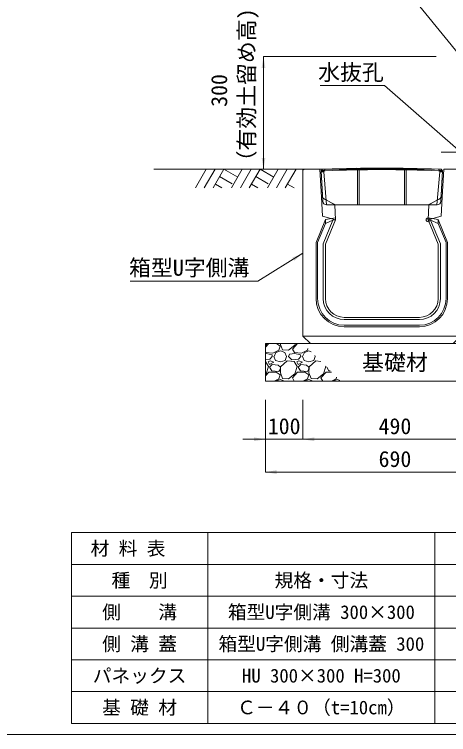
# Model space of a CAD drawing. Units: millimetres at full size. Extents: x 173025 to 194922, y 53822 to 64534.
# Drawn here: x 181151 to 182307, y 61441 to 63361 of the extents above; entities that cross this region are included whole.
import ezdxf
from ezdxf.enums import TextEntityAlignment as Align

# ---------------------------------------------------------------- set-up
doc = ezdxf.new("R2010")
doc.units = ezdxf.units.MM
doc.header["$LTSCALE"] = 20
doc.header["$PDMODE"] = 32
doc.header["$PDSIZE"] = 10
doc.linetypes.add('DASHED', pattern=[7.5, 6, -1.5])
doc.linetypes.add('USER1', pattern=[28.575, 19.05, -3.175, 3.175, -3.175])
for name, color, linetype, lineweight in [('0_2', 7, 'Continuous', 20), ('Defpoints_3', 8, 'Continuous', 0), ('図枠', 5, 'Continuous', 13), ('基礎材', 7, 'Continuous', 15), ('寸法・材料表', 7, 'Continuous', 13), ('寸法線', 7, 'Continuous', 13), ('引出線', 4, 'Continuous', 13), ('箱型U字側溝', 2, 'Continuous', 9), ('ﾊｯﾁﾝｸﾞ', 7, 'Continuous', 5)]:
    doc.layers.add(name, color=color, linetype=linetype, lineweight=lineweight)
doc.styles.add('ＭＳ ゴシック', font='')
doc.styles.get('ＭＳ ゴシック').set_extended_font_data('MS Gothic')

# ---------------------------------------------------------------- blocks, each defined once
blk = doc.blocks.new('filled_arrow')
at = {"color": 0, "linetype": 'Continuous', "lineweight": -2}
blk.add_solid([(7.5, 1.25), (0, 0), (7.5, -1.25)], dxfattribs=at)

msp = doc.modelspace()

# ---------------------------------------------------------------- linework, layer by layer
at = {"layer": '0_2'}
msp.add_line((181921.93, 62948.31), (181521.93, 62948.31), dxfattribs=at)
at = {"layer": 'Defpoints_3'}
for p, q in [((181302.47, 61979.95), (183241.38, 61979.95)), ((181302.47, 61979.95), (181302.47, 61894.77)), ((181665.47, 61979.95), (181665.47, 61894.77)), ((182270.47, 61979.95), (182270.47, 61894.77))]:
    msp.add_line(p, q, dxfattribs=at)
at = {"layer": '図枠'}
msp.add_line((179921.93, 61441.27), (194921.93, 61441.27), dxfattribs=at)
at = {"layer": '基礎材'}
for p, q in [((181818.93, 62483.31), (182508.93, 62483.31)), ((181818.93, 62483.31), (181818.93, 62383.31)), ((181818.93, 62383.31), (182508.93, 62383.31))]:
    msp.add_line(p, q, dxfattribs=at)
at = {"layer": '寸法・材料表'}
for p, q in [((181302.47, 61894.77), (183241.38, 61894.77)), ((181302.47, 61894.77), (181302.47, 61471.27)), ((181665.47, 61894.77), (181665.47, 61471.27)), ((182270.47, 61894.77), (182270.47, 61471.27)), ((181302.47, 61810.07), (183241.38, 61810.07)), ((181302.47, 61725.37), (183241.38, 61725.37)), ((181302.47, 61640.67), (183241.38, 61640.67)), ((181302.47, 61555.97), (183241.38, 61555.97)), ((181302.47, 61471.27), (183241.38, 61471.27))]:
    msp.add_line(p, q, dxfattribs=at)
at = {"layer": '寸法線'}
for p, q in [((181813.93, 62948.31), (181813.93, 63248.31)), ((182273.93, 63248.31), (181813.93, 63248.31)), ((182268.93, 62948.31), (181813.93, 62948.31)), ((181818.93, 62333.31), (181818.93, 62228.37)), ((181818.93, 62333.31), (181818.93, 62140.87)), ((181918.93, 62333.31), (181918.93, 62228.37)), ((181918.93, 62333.31), (181918.93, 62228.37)), ((181758.93, 62228.37), (181978.93, 62228.37)), ((181918.93, 62228.37), (182408.93, 62228.37)), ((182508.93, 62140.87), (181818.93, 62140.87))]:
    msp.add_line(p, q, dxfattribs=at)
at = {"layer": '寸法線', "linetype": 'USER1', "lineweight": 9}
msp.add_line((182287.07, 62993.31), (182450.78, 62993.31), dxfattribs=at)
at = {"layer": '引出線'}
for points in [[(182341.43, 63245.81), (182134.88, 63498.81), (181735.03, 63498.81)], [(182338.93, 62993.31), (182136.47, 63171.75), (181964.72, 63171.75)], [(181918.93, 62724.31), (181798.72, 62650.03), (181458.72, 62650.03)]]:
    msp.add_lwpolyline(points, dxfattribs=at)
at = {"layer": '箱型U字側溝'}
for p, q in [((181967.13, 62944.16), (181977.99, 62944.16)), ((182279.84, 62944.16), (182290.7, 62944.16)), ((181979.05, 62813.77), (181979.17, 62803.65)), ((181998.93, 62812.11), (182005.93, 62813.31)), ((182258.92, 62812.11), (182251.93, 62813.31)), ((182278.81, 62813.77), (182278.68, 62803.65)), ((182228.93, 62553.31), (182028.93, 62553.31)), ((182028.93, 62547.31), (182228.93, 62547.31)), ((182228.93, 62532.31), (182028.93, 62532.31)), ((182028.93, 62528.31), (182228.93, 62528.31)), ((181918.93, 62503.31), (182338.93, 62503.31))]:
    msp.add_line(p, q, dxfattribs=at)
at = {"layer": '箱型U字側溝', "lineweight": 13}
for p, q in [((181975.86, 62868.46), (181975.86, 62869.32)), ((182228.93, 62553.31), (182028.93, 62553.31))]:
    msp.add_line(p, q, dxfattribs=at)
at = {"layer": '箱型U字側溝', "lineweight": 18}
msp.add_line((181981.46, 62853.16), (182276.37, 62853.16), dxfattribs=at)
at = {"layer": '箱型U字側溝', "lineweight": 13}
for points in [[(182003.93, 62853.31), (181967.93, 62873.31), (181963.93, 62948.31), (181921.93, 62948.31), (181918.93, 62945.31), (181918.93, 62503.31), (181938.93, 62483.31), (182318.93, 62483.31), (182338.93, 62503.31), (182338.93, 62945.31), (182335.93, 62948.31), (182293.93, 62948.31), (182289.93, 62873.31), (182253.93, 62853.31), (182251.93, 62813.31), (182278.93, 62748.31), (182278.93, 62603.31)], [(181978.93, 62603.31), (181978.93, 62748.31), (182005.93, 62813.31), (182003.93, 62853.31)]]:
    msp.add_lwpolyline(points, dxfattribs=at)
at = {"layer": '箱型U字側溝', "lineweight": 18}
for points in [[(181970.7, 62877.12), (181967.13, 62944.16), (181970.92, 62948.16)], [(181977.92, 62948.16), (181970.92, 62948.16), (181967.13, 62944.16), (181971.48, 62862.63)], [(182286.35, 62862.63), (182290.7, 62944.16), (182286.92, 62948.16), (182279.92, 62948.16)], [(182286.92, 62948.16), (182290.7, 62944.16), (182287.13, 62877.12)], [(182281.79, 62868.8), (182252.01, 62853.16), (182005.82, 62853.16), (181976.04, 62868.8)]]:
    msp.add_lwpolyline(points, dxfattribs=at)
at = {"layer": '箱型U字側溝', "color": 5}
for points in [[(181970.92, 62945.26), (181976.29, 62945.16), (181974.13, 62941.16), (181967.28, 62941.28)], [(182286.92, 62945.26), (182281.54, 62945.16), (182283.7, 62941.16), (182290.55, 62941.28)]]:
    msp.add_lwpolyline(points, close=True, dxfattribs=at)
at = {"layer": '箱型U字側溝', "color": 5, "linetype": 'DASHED'}
for points in [[(181981.98, 62853.16), (181974.13, 62941.16), (181977.92, 62948.16)], [(182275.85, 62853.16), (182283.7, 62941.16), (182279.92, 62948.16)]]:
    msp.add_lwpolyline(points, dxfattribs=at)
at = {"layer": '箱型U字側溝'}
for points in [[(182061.86, 62950.57), (182063.92, 62946.61), (182063.92, 62853.16)], [(182068.92, 62853.16), (182068.92, 62946.69), (182066.86, 62950.66)], [(182188.92, 62853.16), (182188.92, 62946.69), (182190.97, 62950.66)], [(182193.92, 62853.16), (182193.92, 62946.61), (182195.97, 62950.57)], [(181978.93, 62603.31), (181978.93, 62748.31), (182005.93, 62813.31), (182005.68, 62818.34), (181979.05, 62813.77), (181953.93, 62753.29), (181953.93, 62603.31)], [(181957.93, 62603.31), (181957.93, 62752.5), (181979.23, 62803.77), (181998.93, 62812.11), (181972.93, 62749.5), (181972.93, 62603.31)], [(182303.93, 62603.31), (182303.93, 62753.29), (182278.81, 62813.77), (182252.18, 62818.34), (182251.93, 62813.31), (182278.93, 62748.31), (182278.93, 62603.31)], [(182258.92, 62812.11), (182278.68, 62803.65), (182299.93, 62752.5), (182299.93, 62603.31)], [(182284.93, 62603.31), (182284.93, 62749.5), (182258.92, 62812.11)]]:
    msp.add_lwpolyline(points, dxfattribs=at)
at = {"layer": '箱型U字側溝', "linetype": 'DASHED', "lineweight": 13}
for points in [[(182005.93, 62813.31), (181970.59, 62823.31), (181967.93, 62873.31)], [(182251.93, 62813.31), (182287.26, 62823.31), (182289.93, 62873.31)]]:
    msp.add_lwpolyline(points, dxfattribs=at)
at = {"layer": '箱型U字側溝', "lineweight": 18}
for centre, radius, start, end in [((182128.92, 59149.5), 3801.67, 87.72365, 92.27635), ((181980.69, 62877.66), 10, 183.05288, 242.29297), ((182277.14, 62877.66), 10, 297.70703, 356.94712), ((181981.46, 62863.16), 10, 183.05288, 270), ((182276.37, 62863.16), 10, 270, 356.94712)]:
    msp.add_arc(centre, radius, start, end, dxfattribs=at)
at = {"layer": '箱型U字側溝'}
for centre, radius, start, end in [((182128.92, 59149.5), 3797.67, 87.72245, 92.27755), ((182028.93, 62603.31), 75, 180, 270), ((182028.93, 62603.31), 71, 180, 270), ((182028.93, 62603.31), 56, 180, 270), ((182028.93, 62603.31), 50, 180, 270), ((182228.93, 62603.31), 71, 270, 0), ((182228.93, 62603.31), 56, 270, 0), ((182228.93, 62603.31), 75, 270, 0), ((182228.93, 62603.31), 50, 270, 0)]:
    msp.add_arc(centre, radius, start, end, dxfattribs=at)
at = {"layer": '箱型U字側溝', "lineweight": 13}
for centre, start, end in [((182028.93, 62603.31), 180, 270), ((182228.93, 62603.31), 270, 0)]:
    msp.add_arc(centre, 50, start, end, dxfattribs=at)
at = {"layer": '箱型U字側溝'}
msp.add_point((182251.93, 62813.31), dxfattribs=at)
at = {"layer": 'ﾊｯﾁﾝｸﾞ', "lineweight": 9}
for p, q in [((181661.37, 62948.31), (181632.72, 62898.69)), ((181684.99, 62948.31), (181656.34, 62898.69)), ((181708.61, 62948.31), (181679.96, 62898.69)), ((181708.61, 62948.31), (181745.18, 62927.2)), ((181757.37, 62948.31), (181728.72, 62898.69)), ((181780.99, 62948.31), (181752.34, 62898.69)), ((181804.61, 62948.31), (181775.96, 62898.69)), ((181804.61, 62948.31), (181841.18, 62927.2)), ((181853.37, 62948.31), (181824.72, 62898.69)), ((181876.99, 62948.31), (181848.34, 62898.69)), ((181900.61, 62948.31), (181871.96, 62898.69)), ((181697.19, 62928.52), (181730.6, 62909.23)), ((181793.19, 62928.52), (181826.6, 62909.23)), ((181685.77, 62908.74), (181703.18, 62898.69)), ((181781.77, 62908.74), (181799.18, 62898.69)), ((181877.77, 62908.74), (181895.18, 62898.69))]:
    msp.add_line(p, q, dxfattribs=at)
at = {"layer": 'ﾊｯﾁﾝｸﾞ'}
for p, q in [((181819.1, 62473.47), (181828.05, 62483.41)), ((181821.41, 62479.08), (181822.79, 62483.41)), ((181848.43, 62483.41), (181857.98, 62476.79)), ((181858.84, 62483.41), (181858.74, 62481.36)), ((181890.75, 62468.41), (181904.25, 62483.41)), ((181897.61, 62479.08), (181898.99, 62483.41)), ((181819.1, 62477.3), (181821.41, 62479.08)), ((181854.93, 62466.12), (181838.93, 62457.74)), ((181846.55, 62460.03), (181858.74, 62463.84)), ((181857.98, 62476.79), (181854.93, 62466.12)), ((181858.74, 62481.36), (181864.84, 62466.88)), ((181858.74, 62463.84), (181870.94, 62459.26)), ((181864.84, 62466.88), (181880.84, 62466.12)), ((181880.84, 62466.12), (181897.61, 62479.08)), ((181896.08, 62459.26), (181890.75, 62468.41)), ((181931.13, 62466.12), (181915.13, 62457.74)), ((181922.75, 62460.03), (181934.94, 62463.84)), ((181932.3, 62470.21), (181931.13, 62466.12)), ((181934.94, 62463.84), (181940.91, 62461.6)), ((181819.88, 62459.26), (181819.1, 62460.6)), ((181821.41, 62456.98), (181819.1, 62456.74)), ((181838.93, 62457.74), (181819.88, 62459.26)), ((181836.65, 62453.17), (181821.41, 62456.98)), ((181837.41, 62449.36), (181830.55, 62441.74)), ((181837.41, 62449.36), (181836.65, 62453.17)), ((181841.22, 62449.36), (181845.79, 62438.69)), ((181841.98, 62449.36), (181846.55, 62460.03)), ((181870.94, 62459.26), (181875.51, 62449.36)), ((181871.7, 62438.69), (181875.51, 62449.36)), ((181880.84, 62449.36), (181883.13, 62455.45)), ((181889.22, 62440.21), (181880.84, 62449.36)), ((181897.61, 62456.98), (181883.13, 62455.45)), ((181915.13, 62457.74), (181896.08, 62459.26)), ((181912.85, 62453.17), (181897.61, 62456.98)), ((181913.61, 62449.36), (181906.75, 62441.74)), ((181913.61, 62449.36), (181912.85, 62453.17)), ((181917.42, 62449.36), (181921.99, 62438.69)), ((181918.18, 62449.36), (181922.75, 62460.03)), ((181947.9, 62438.69), (181951.71, 62449.36)), ((181950.47, 62452.04), (181951.71, 62449.36)), ((181830.55, 62441.74), (181819.1, 62440.74)), ((181819.12, 62435.64), (181819.1, 62435.64)), ((181827.5, 62421.93), (181819.12, 62435.64)), ((181832.07, 62437.17), (181826.74, 62434.88)), ((181826.74, 62434.88), (181829.79, 62427.26)), ((181829.79, 62427.26), (181841.22, 62434.12)), ((181837.41, 62428.02), (181829.79, 62420.4)), ((181841.22, 62434.12), (181832.07, 62437.17)), ((181852.65, 62425.74), (181837.41, 62428.02)), ((181845.79, 62438.69), (181858.74, 62434.88)), ((181858.74, 62420.4), (181852.65, 62425.74)), ((181858.74, 62434.88), (181871.7, 62438.69)), ((181877.03, 62437.17), (181859.51, 62421.16)), ((181895.32, 62435.64), (181877.03, 62437.17)), ((181906.75, 62441.74), (181889.22, 62440.21)), ((181903.7, 62421.93), (181895.32, 62435.64)), ((181908.27, 62437.17), (181902.94, 62434.88)), ((181902.94, 62434.88), (181905.99, 62427.26)), ((181905.99, 62427.26), (181917.42, 62434.12)), ((181913.61, 62428.02), (181905.99, 62420.4)), ((181917.42, 62434.12), (181908.27, 62437.17)), ((181928.85, 62425.74), (181913.61, 62428.02)), ((181921.99, 62438.69), (181934.94, 62434.88)), ((181934.94, 62420.4), (181928.85, 62425.74)), ((181934.94, 62434.88), (181947.9, 62438.69)), ((181953.23, 62437.17), (181935.71, 62421.16)), ((181966.45, 62436.07), (181953.23, 62437.17)), ((181819.1, 62397.27), (181828.26, 62407.45)), ((181821.41, 62402.88), (181827.5, 62421.93)), ((181828.26, 62407.45), (181848.08, 62407.45)), ((181829.79, 62420.4), (181835.88, 62411.26)), ((181835.88, 62411.26), (181854.93, 62408.97)), ((181848.08, 62407.45), (181857.98, 62400.59)), ((181854.93, 62408.97), (181858.74, 62415.83)), ((181859.51, 62421.16), (181858.74, 62405.16)), ((181858.74, 62415.83), (181858.74, 62420.4)), ((181858.74, 62405.16), (181864.84, 62390.68)), ((181890.75, 62392.21), (181904.46, 62407.45)), ((181897.61, 62402.88), (181903.7, 62421.93)), ((181904.46, 62407.45), (181924.28, 62407.45)), ((181905.99, 62420.4), (181912.08, 62411.26)), ((181912.08, 62411.26), (181931.13, 62408.97)), ((181924.28, 62407.45), (181934.18, 62400.59)), ((181931.13, 62408.97), (181934.94, 62415.83)), ((181935.71, 62421.16), (181934.94, 62405.16)), ((181934.94, 62415.83), (181934.94, 62420.4)), ((181934.94, 62405.16), (181941.04, 62390.68)), ((181966.95, 62392.21), (181980.66, 62407.45)), ((181973.81, 62402.88), (181979.9, 62421.93)), ((181979.9, 62421.93), (181978.83, 62423.68)), ((181980.66, 62407.45), (181995.06, 62407.45)), ((181982.35, 62420.16), (181988.28, 62411.26)), ((181988.28, 62411.26), (181991.66, 62410.85)), ((181819.1, 62401.1), (181821.41, 62402.88)), ((181854.93, 62389.92), (181842.5, 62383.41)), ((181846.55, 62383.83), (181858.74, 62387.64)), ((181857.98, 62400.59), (181854.93, 62389.92)), ((181858.74, 62387.64), (181870.02, 62383.41)), ((181864.84, 62390.68), (181880.84, 62389.92)), ((181880.84, 62389.92), (181897.61, 62402.88)), ((181895.88, 62383.41), (181890.75, 62392.21)), ((181931.13, 62389.92), (181918.7, 62383.41)), ((181922.75, 62383.83), (181934.94, 62387.64)), ((181934.18, 62400.59), (181931.13, 62389.92)), ((181934.94, 62387.64), (181946.22, 62383.41)), ((181941.04, 62390.68), (181957.04, 62389.92)), ((181957.04, 62389.92), (181973.81, 62402.88)), ((181972.08, 62383.41), (181966.95, 62392.21)), ((182007.33, 62389.92), (181994.9, 62383.41)), ((181998.95, 62383.83), (182011.14, 62387.64)), ((182008.5, 62394.01), (182007.33, 62389.92)), ((182011.14, 62387.64), (182017.11, 62385.4)), ((181819.68, 62383.41), (181819.1, 62384.4)), ((181846.37, 62383.41), (181846.55, 62383.83)), ((181922.57, 62383.41), (181922.75, 62383.83)), ((181998.77, 62383.41), (181998.95, 62383.83))]:
    msp.add_line(p, q, dxfattribs=at)

# ---------------------------------------------------------------- block references
at = {"layer": '寸法線', "xscale": 4, "yscale": 4}
for p, rotation in [((181813.93, 63248.31), 270), ((181813.93, 62948.31), 90), ((181818.93, 62228.37), 180)]:
    msp.add_blockref('filled_arrow', p, dxfattribs=dict(at, rotation=rotation))
for p in [(181918.93, 62228.37), (181918.93, 62228.37), (181818.93, 62140.87)]:
    msp.add_blockref('filled_arrow', p, dxfattribs=at)
at = {"layer": '引出線', "xscale": 4, "yscale": 4, "rotation": 211.7}
msp.add_blockref('filled_arrow', (181918.93, 62724.31), dxfattribs=at)

# ---------------------------------------------------------------- texts
at = {"layer": '寸法・材料表', "style": 'ＭＳ ゴシック'}
msp.add_text('\u3000材 料 表', height=36.55, dxfattribs=at).set_placement((181303.64, 61937.36), align=Align.MIDDLE_LEFT)
for s, p in [('種\u3000別', (181483.97, 61852.42)), ('規格・寸法', (181967.97, 61852.42)), ('側\u3000\u3000溝', (181483.97, 61767.72)), ('箱型U字側溝 300×300', (181967.97, 61767.72)), ('側 溝 蓋', (181483.97, 61683.02)), ('箱型U字側溝 側溝蓋 300', (181967.97, 61683.02)), ('パネックス', (181483.97, 61598.32)), ('HU 300×300 H=300', (181967.97, 61598.32)), ('基 礎 材', (181483.97, 61513.62)), ('Ｃ－４０（t=10cm）', (181967.97, 61513.62))]:
    msp.add_text(s, height=36.55, dxfattribs=at).set_placement(p, align=Align.MIDDLE_CENTER)
at = {"layer": '寸法線', "style": 'ＭＳ ゴシック'}
for s, p in [('（有効土留め高)', (181803.13, 62939.67)), ('300', (181730, 63114.49))]:
    msp.add_text(s, height=42.72, rotation=90, dxfattribs=at).set_placement(p, align=Align.BOTTOM_LEFT)
for s, p in [('基礎材', (182163.93, 62433.31)), ('100', (181868.93, 62263.37)), ('490', (182163.93, 62263.37)), ('690', (182163.93, 62175.87))]:
    msp.add_text(s, height=42.72, dxfattribs=at).set_placement(p, align=Align.MIDDLE_CENTER)
at = {"layer": '引出線', "style": 'ＭＳ ゴシック'}
msp.add_text('水抜孔', height=42.72, dxfattribs=at).set_placement((182134.22, 63228.04), align=Align.TOP_RIGHT)
msp.add_text('箱型U字側溝', height=42.72, dxfattribs=at).set_placement((181616.22, 62706.99), align=Align.TOP_CENTER)

doc.saveas('drawing.dxf')
